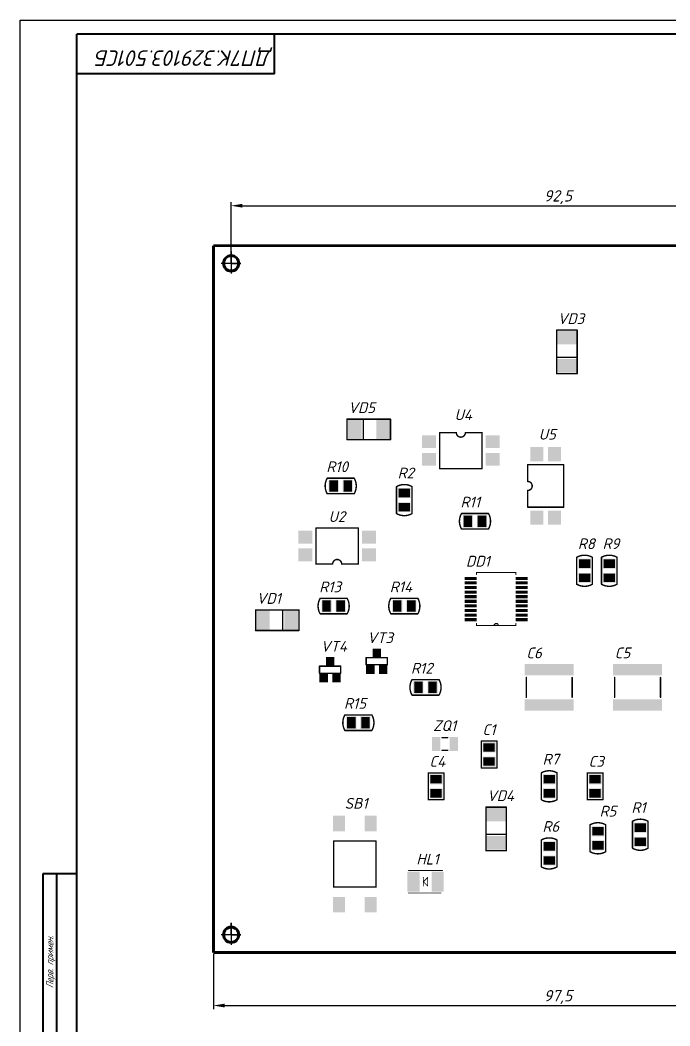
# Model space of a CAD drawing. Header units: millimetres. Extents: x 19 to 3628, y -3840 to 6.
# Drawn here: x 2787.2 to 3017.1, y -3601.6 to -3245.8 of the extents above; entities that cross this region are included whole.
import ezdxf

# ---------------------------------------------------------------- set-up
doc = ezdxf.new("R2010")
doc.units = ezdxf.units.MM
doc.header["$PDMODE"] = 2
doc.linetypes.add('Штрихпунктирная МГВРК', pattern=[30, 10, -2, 1, -2, 10, -2, 1, -2])
doc.layers.get('0').update_dxf_attribs({"lineweight": 80})
for name, color, linetype, lineweight in [('1-оси', 1, 'Штрихпунктирная МГВРК', 30), ('3-размеры', 220, 'Continuous', 30), ('Основная', 7, 'Continuous', 40), ('текст', 7, 'Continuous', 30)]:
    doc.layers.add(name, color=color, linetype=linetype, lineweight=lineweight)
for name, color, linetype in [('KONTUR', 7, 'Continuous'), ('TopOverlay', 2, 'Continuous'), ('TopPaste', 8, 'Continuous'), ('TopSolder', 216, 'Continuous')]:
    doc.layers.add(name, color=color, linetype=linetype)
doc.styles.get("Standard").update_dxf_attribs({"font": 'isocpeui.ttf'})
doc.styles.add('Мой', font='isocpeui.ttf')
doc.styles.add('стиль1', font='isocpeui.ttf')
doc.dimstyles.new('Мой', dxfattribs={"dimtxt": 4, "dimasz": 4, "dimexe": 1.25, "dimexo": 0.625, "dimtad": 1, "dimdec": 0, "dimtxsty": 'Мой', "dimcen": 2.5, "dimadec": 0, "dimazin": 0, "dimtfac": 1, "dimtdec": 0, "dimtmove": 0, "dimatfit": 3, "dimfxl": 1, "dimarcsym": 0})

# ---------------------------------------------------------------- blocks, each defined once
blk = doc.blocks.new('*D38')
at = {"layer": '3-размеры', "color": 0, "lineweight": -2, "transparency": 16777216}
for p, q in [((2861.82, -3331.18), (2861.82, -3310.18)), ((2865.82, -3311.43), (3089.12, -3311.43)), ((3093.12, -3331.17), (3093.12, -3310.18))]:
    blk.add_line(p, q, dxfattribs=at)
at = {"layer": '3-размеры', "color": 0, "transparency": 16777216}
for points in [[(2865.82, -3310.76), (2865.82, -3312.09), (2861.82, -3311.43)], [(3089.12, -3310.76), (3089.12, -3312.09), (3093.12, -3311.43)]]:
    blk.add_solid(points, dxfattribs=at)
at = {"layer": 'Defpoints', "color": 0, "transparency": 16777216}
for p in [(3093.12, -3311.43), (2861.82, -3331.81), (3093.12, -3331.8)]:
    blk.add_point(p, dxfattribs=at)
at = {"layer": '3-размеры', "color": 0, "transparency": 16777216, "insert": (2977.47, -3308.4), "char_height": 4, "attachment_point": 5, "style": 'Мой'}
blk.add_mtext('92,5', dxfattribs=at)
blk = doc.blocks.new('*D39')
at = {"layer": '3-размеры', "color": 0, "lineweight": -2, "transparency": 16777216}
for p, q in [((2855.61, -3576.18), (2855.61, -3595.62)), ((3099.36, -3576.17), (3099.36, -3595.62)), ((2859.61, -3594.37), (3095.36, -3594.37))]:
    blk.add_line(p, q, dxfattribs=at)
at = {"layer": '3-размеры', "color": 0, "transparency": 16777216}
for points in [[(2859.61, -3593.7), (2859.61, -3595.04), (2855.61, -3594.37)], [(3095.36, -3593.7), (3095.36, -3595.04), (3099.36, -3594.37)]]:
    blk.add_solid(points, dxfattribs=at)
at = {"layer": 'Defpoints', "color": 0, "transparency": 16777216}
for p in [(2855.61, -3575.56), (3099.36, -3575.55), (3099.36, -3594.37)]:
    blk.add_point(p, dxfattribs=at)
at = {"layer": '3-размеры', "color": 0, "transparency": 16777216, "insert": (2977.49, -3591.35), "char_height": 4, "attachment_point": 5, "style": 'Мой'}
blk.add_mtext('97,5', dxfattribs=at)

msp = doc.modelspace()

# ---------------------------------------------------------------- linework, layer by layer
for p, q in [((2855.61, -3325.56), (3099.35, -3325.55)), ((2855.61, -3575.56), (2855.61, -3325.56)), ((3099.36, -3575.55), (2855.61, -3575.56))]:
    msp.add_line(p, q)
at = {"color": 0}
for centre in [(2861.87, -3331.81), (2861.88, -3569.31)]:
    msp.add_circle(centre, 2.7, dxfattribs=at)
at = {"layer": '1-оси', "color": 0}
for p, q in [((2861.87, -3331.81), (2861.87, -3327.63)), ((2861.87, -3327.63), (2861.87, -3335.42)), ((2865.28, -3331.81), (2858.35, -3331.81)), ((2862.25, -3331.81), (2865.28, -3331.81)), ((2861.88, -3569.31), (2861.88, -3565.13)), ((2861.88, -3565.13), (2861.88, -3572.92)), ((2865.29, -3569.31), (2858.37, -3569.31)), ((2862.27, -3569.31), (2865.29, -3569.31))]:
    msp.add_line(p, q, dxfattribs=at)
at = {"layer": 'KONTUR', "color": 0}
for p, q in [((2787.23, -3839.77), (2787.23, -3245.77)), ((2787.23, -3245.77), (3628.23, -3245.77))]:
    msp.add_line(p, q, dxfattribs=at)
at = {"layer": 'TopOverlay'}
for points, const_width in [([(2977, -3370.81), (2977, -3355.43)], 0.5), ([(2977, -3355.43), (2984.25, -3355.43)], 0.5), ([(2984.25, -3370.81), (2984.25, -3355.43)], 0.5), ([(2977, -3365.06), (2984.25, -3365.06)], 0.5), ([(2977, -3370.81), (2984.25, -3370.81)], 0.5), ([(2902.87, -3386.93), (2918.25, -3386.93)], 0.5), ([(2902.87, -3394.18), (2902.87, -3386.93)], 0.5), ([(2908.62, -3394.18), (2908.62, -3386.93)], 0.5), ([(2918.25, -3394.18), (2918.25, -3386.93)], 0.5), ([(2902.87, -3394.18), (2918.25, -3394.18)], 0.5), ([(2935.62, -3391.71), (2941.53, -3391.71)], 0.5), ([(2935.62, -3404.41), (2935.62, -3391.71)], 0.5), ([(2944.71, -3391.71), (2950.62, -3391.71)], 0.5), ([(2950.62, -3404.41), (2950.62, -3391.71)], 0.5), ([(2935.62, -3404.41), (2950.62, -3404.41)], 0.5), ([(2966.77, -3408.97), (2966.77, -3403.06)], 0.5), ([(2966.77, -3403.06), (2979.47, -3403.06)], 0.5), ([(2979.47, -3418.06), (2979.47, -3403.06)], 0.5), ([(2895.87, -3407.81), (2905.37, -3407.81)], 0.5), ([(2920.37, -3420.31), (2920.37, -3410.81)], 0.5), ([(2925.87, -3420.31), (2925.87, -3410.81)], 0.5), ([(2966.77, -3418.06), (2966.77, -3412.15)], 0.5), ([(2895.87, -3413.31), (2905.37, -3413.31)], 0.5), ([(2966.77, -3418.06), (2979.47, -3418.06)], 0.5), ([(2943.37, -3420.31), (2952.87, -3420.31)], 0.5), ([(2891.87, -3438.16), (2891.87, -3425.46)], 0.5), ([(2891.87, -3425.46), (2906.87, -3425.46)], 0.5), ([(2906.87, -3438.16), (2906.87, -3425.46)], 0.5), ([(2943.37, -3425.81), (2952.87, -3425.81)], 0.5), ([(2984.12, -3445.31), (2984.12, -3435.81)], 0.5), ([(2989.62, -3445.31), (2989.62, -3435.81)], 0.5), ([(2992.87, -3445.31), (2992.87, -3435.81)], 0.5), ([(2998.37, -3445.31), (2998.37, -3435.81)], 0.5), ([(2891.87, -3438.16), (2897.78, -3438.16)], 0.5), ([(2900.96, -3438.16), (2906.87, -3438.16)], 0.5), ([(2948.64, -3441.86), (2948.64, -3441.16)], 0.381), ([(2948.64, -3441.16), (2962.61, -3441.16)], 0.381), ([(2962.61, -3441.86), (2962.61, -3441.16)], 0.381), ([(2893.37, -3450.31), (2902.87, -3450.31)], 0.5), ([(2918.37, -3450.31), (2927.87, -3450.31)], 0.5), ([(2870.5, -3454.43), (2885.87, -3454.43)], 0.5), ([(2870.5, -3461.68), (2870.5, -3454.43)], 0.5), ([(2880.12, -3461.68), (2880.12, -3454.43)], 0.5), ([(2885.87, -3461.68), (2885.87, -3454.43)], 0.5), ([(2893.37, -3455.81), (2902.87, -3455.81)], 0.5), ([(2918.37, -3455.81), (2927.87, -3455.81)], 0.5), ([(2870.5, -3461.68), (2885.87, -3461.68)], 0.5), ([(2948.64, -3459.96), (2948.64, -3459.26)], 0.381), ([(2948.64, -3459.96), (2954.86, -3459.96)], 0.381), ([(2954.86, -3459.96), (2956.38, -3459.96)], 0.381), ([(2956.38, -3459.96), (2962.61, -3459.96)], 0.381), ([(2962.61, -3459.96), (2962.61, -3459.26)], 0.381), ([(2909.62, -3471.31), (2917.12, -3471.31)], 0.5), ([(2909.62, -3473.81), (2909.62, -3471.31)], 0.5), ([(2909.62, -3471.31), (2917.12, -3471.31)], 0.5), ([(2917.12, -3473.81), (2917.12, -3471.31)], 0.5), ([(2893.12, -3474.31), (2900.62, -3474.31)], 0.5), ([(2893.12, -3476.81), (2893.12, -3474.31)], 0.5), ([(2893.12, -3474.31), (2900.62, -3474.31)], 0.5), ([(2900.62, -3476.81), (2900.62, -3474.31)], 0.5), ([(2909.62, -3473.81), (2917.12, -3473.81)], 0.5), ([(2893.12, -3476.81), (2900.62, -3476.81)], 0.5), ([(2925.87, -3479.06), (2935.37, -3479.06)], 0.5), ([(2966.25, -3485.31), (2966.25, -3478.31)], 0.5), ([(2982.5, -3485.31), (2982.5, -3478.31)], 0.5), ([(2997.5, -3485.31), (2997.5, -3478.31)], 0.5), ([(3013.75, -3485.31), (3013.75, -3478.31)], 0.5), ([(2925.87, -3484.56), (2935.37, -3484.56)], 0.5), ([(2902.12, -3491.56), (2911.62, -3491.56)], 0.5), ([(2902.12, -3497.06), (2911.62, -3497.06)], 0.5), ([(2936.5, -3499.56), (2938.5, -3499.56)], 0.5), ([(2950.37, -3500.81), (2955.87, -3500.81)], 0.5), ([(2950.37, -3510.31), (2950.37, -3500.81)], 0.5), ([(2955.87, -3510.31), (2955.87, -3500.81)], 0.5), ([(2936.5, -3504.06), (2938.5, -3504.06)], 0.5), ([(2950.37, -3510.31), (2955.87, -3510.31)], 0.5), ([(2931.62, -3512.06), (2937.12, -3512.06)], 0.5), ([(2931.62, -3521.56), (2931.62, -3512.06)], 0.5), ([(2937.12, -3521.56), (2937.12, -3512.06)], 0.5), ([(2971.62, -3521.56), (2971.62, -3512.06)], 0.5), ([(2977.12, -3521.56), (2977.12, -3512.06)], 0.5), ([(2987.87, -3512.06), (2993.37, -3512.06)], 0.5), ([(2987.87, -3521.56), (2987.87, -3512.06)], 0.5), ([(2993.37, -3521.56), (2993.37, -3512.06)], 0.5), ([(2931.62, -3521.56), (2937.12, -3521.56)], 0.5), ([(2987.87, -3521.56), (2993.37, -3521.56)], 0.5), ([(2952, -3539.56), (2952, -3524.18)], 0.5), ([(2952, -3524.18), (2959.25, -3524.18)], 0.5), ([(2959.25, -3539.56), (2959.25, -3524.18)], 0.5), ([(3003.84, -3538.69), (3003.84, -3529.19)], 0.5), ([(3009.34, -3538.69), (3009.34, -3529.19)], 0.5), ([(2988.84, -3539.94), (2988.84, -3530.44)], 0.5), ([(2994.34, -3539.94), (2994.34, -3530.44)], 0.5), ([(2898.12, -3536.18), (2913.12, -3536.18)], 0.5), ([(2898.12, -3552.43), (2898.12, -3536.18)], 0.5), ([(2913.12, -3552.43), (2913.12, -3536.18)], 0.5), ([(2952, -3533.81), (2959.25, -3533.81)], 0.5), ([(2971.62, -3545.31), (2971.62, -3535.81)], 0.5), ([(2977.12, -3545.31), (2977.12, -3535.81)], 0.5), ([(2952, -3539.56), (2959.25, -3539.56)], 0.5), ([(2924.62, -3546.56), (2936.62, -3546.56)], 0.313), ([(2929.87, -3550.56), (2931.37, -3549.06)], 0.313), ([(2929.87, -3552.06), (2929.87, -3549.06)], 0.313), ([(2929.87, -3550.56), (2931.37, -3552.06)], 0.313), ([(2931.37, -3552.06), (2931.37, -3549.06)], 0.313), ([(2898.12, -3552.43), (2913.12, -3552.43)], 0.5), ([(2924.62, -3554.56), (2936.12, -3554.56)], 0.313)]:
    msp.add_lwpolyline(points, dxfattribs=dict(at, const_width=const_width))
for points, const_width in [([(2976.87, -3355.43, 1), (2977.12, -3355.43, 1)], 0.25), ([(2976.87, -3355.43, 1), (2977.12, -3355.43, 1)], 0.25), ([(2984.12, -3355.43, 1), (2984.37, -3355.43, 1)], 0.25), ([(2984.12, -3355.43, 1), (2984.37, -3355.43, 1)], 0.25), ([(2976.87, -3365.06, 1), (2977.12, -3365.06, 1)], 0.25), ([(2984.12, -3365.06, 1), (2984.37, -3365.06, 1)], 0.25), ([(2976.87, -3370.81, 1), (2977.12, -3370.81, 1)], 0.25), ([(2976.87, -3370.81, 1), (2977.12, -3370.81, 1)], 0.25), ([(2984.12, -3370.81, 1), (2984.37, -3370.81, 1)], 0.25), ([(2984.12, -3370.81, 1), (2984.37, -3370.81, 1)], 0.25), ([(2902.75, -3386.93, 1), (2903, -3386.93, 1)], 0.25), ([(2902.75, -3386.93, 1), (2903, -3386.93, 1)], 0.25), ([(2908.5, -3386.93, 1), (2908.75, -3386.93, 1)], 0.25), ([(2918.12, -3386.93, 1), (2918.37, -3386.93, 1)], 0.25), ([(2918.12, -3386.93, 1), (2918.37, -3386.93, 1)], 0.25), ([(2902.75, -3394.18, 1), (2903, -3394.18, 1)], 0.25), ([(2902.75, -3394.18, 1), (2903, -3394.18, 1)], 0.25), ([(2908.5, -3394.18, 1), (2908.75, -3394.18, 1)], 0.25), ([(2918.12, -3394.18, 1), (2918.37, -3394.18, 1)], 0.25), ([(2918.12, -3394.18, 1), (2918.37, -3394.18, 1)], 0.25), ([(2935.5, -3391.71, 1), (2935.75, -3391.71, 1)], 0.25), ([(2935.5, -3391.71, 1), (2935.75, -3391.71, 1)], 0.25), ([(2941.41, -3391.71, 1), (2941.66, -3391.71, 1)], 0.25), ([(2941.41, -3391.71, 1), (2941.66, -3391.71, 1)], 0.25), ([(2944.58, -3391.71, 1), (2944.83, -3391.71, 1)], 0.25), ([(2944.58, -3391.71, 1), (2944.83, -3391.71, 1)], 0.25), ([(2950.5, -3391.71, 1), (2950.75, -3391.71, 1)], 0.25), ([(2950.5, -3391.71, 1), (2950.75, -3391.71, 1)], 0.25), ([(2935.5, -3404.41, 1), (2935.75, -3404.41, 1)], 0.25), ([(2935.5, -3404.41, 1), (2935.75, -3404.41, 1)], 0.25), ([(2950.5, -3404.41, 1), (2950.75, -3404.41, 1)], 0.25), ([(2950.5, -3404.41, 1), (2950.75, -3404.41, 1)], 0.25), ([(2966.65, -3403.06, 1), (2966.9, -3403.06, 1)], 0.25), ([(2966.65, -3403.06, 1), (2966.9, -3403.06, 1)], 0.25), ([(2979.35, -3403.06, 1), (2979.6, -3403.06, 1)], 0.25), ([(2979.35, -3403.06, 1), (2979.6, -3403.06, 1)], 0.25), ([(2895.71, -3407.85, 1), (2895.96, -3407.85, 1)], 0.25), ([(2895.75, -3407.81, 1), (2896, -3407.81, 1)], 0.25), ([(2905.25, -3407.81, 1), (2905.5, -3407.81, 1)], 0.25), ([(2905.27, -3407.83, 1), (2905.52, -3407.83, 1)], 0.25), ([(2920.25, -3410.81, 1), (2920.5, -3410.81, 1)], 0.25), ([(2920.27, -3410.78, 1), (2920.52, -3410.78, 1)], 0.25), ([(2925.7, -3410.77, 1), (2925.95, -3410.77, 1)], 0.25), ([(2925.75, -3410.81, 1), (2926, -3410.81, 1)], 0.25), ([(2966.65, -3408.97, 1), (2966.9, -3408.97, 1)], 0.25), ([(2966.65, -3408.97, 1), (2966.9, -3408.97, 1)], 0.25), ([(2966.65, -3412.15, 1), (2966.9, -3412.15, 1)], 0.25), ([(2966.65, -3412.15, 1), (2966.9, -3412.15, 1)], 0.25), ([(2895.72, -3413.29, 1), (2895.97, -3413.29, 1)], 0.25), ([(2895.75, -3413.31, 1), (2896, -3413.31, 1)], 0.25), ([(2905.25, -3413.31, 1), (2905.5, -3413.31, 1)], 0.25), ([(2905.28, -3413.27, 1), (2905.53, -3413.27, 1)], 0.25), ([(2966.65, -3418.06, 1), (2966.9, -3418.06, 1)], 0.25), ([(2966.65, -3418.06, 1), (2966.9, -3418.06, 1)], 0.25), ([(2979.35, -3418.06, 1), (2979.6, -3418.06, 1)], 0.25), ([(2979.35, -3418.06, 1), (2979.6, -3418.06, 1)], 0.25), ([(2920.25, -3420.31, 1), (2920.5, -3420.31, 1)], 0.25), ([(2920.29, -3420.35, 1), (2920.54, -3420.35, 1)], 0.25), ([(2925.72, -3420.33, 1), (2925.97, -3420.33, 1)], 0.25), ([(2925.75, -3420.31, 1), (2926, -3420.31, 1)], 0.25), ([(2943.21, -3420.35, 1), (2943.46, -3420.35, 1)], 0.25), ([(2943.25, -3420.31, 1), (2943.5, -3420.31, 1)], 0.25), ([(2952.75, -3420.31, 1), (2953, -3420.31, 1)], 0.25), ([(2952.77, -3420.33, 1), (2953.02, -3420.33, 1)], 0.25), ([(2891.75, -3425.46, 1), (2892, -3425.46, 1)], 0.25), ([(2891.75, -3425.46, 1), (2892, -3425.46, 1)], 0.25), ([(2906.75, -3425.46, 1), (2907, -3425.46, 1)], 0.25), ([(2906.75, -3425.46, 1), (2907, -3425.46, 1)], 0.25), ([(2943.22, -3425.79, 1), (2943.47, -3425.79, 1)], 0.25), ([(2943.25, -3425.81, 1), (2943.5, -3425.81, 1)], 0.25), ([(2952.75, -3425.81, 1), (2953, -3425.81, 1)], 0.25), ([(2952.78, -3425.77, 1), (2953.03, -3425.77, 1)], 0.25), ([(2984, -3435.81, 1), (2984.25, -3435.81, 1)], 0.25), ([(2984.02, -3435.78, 1), (2984.27, -3435.78, 1)], 0.25), ([(2989.45, -3435.77, 1), (2989.7, -3435.77, 1)], 0.25), ([(2989.5, -3435.81, 1), (2989.75, -3435.81, 1)], 0.25), ([(2992.75, -3435.81, 1), (2993, -3435.81, 1)], 0.25), ([(2992.77, -3435.78, 1), (2993.02, -3435.78, 1)], 0.25), ([(2998.2, -3435.77, 1), (2998.45, -3435.77, 1)], 0.25), ([(2998.25, -3435.81, 1), (2998.5, -3435.81, 1)], 0.25), ([(2891.75, -3438.16, 1), (2892, -3438.16, 1)], 0.25), ([(2891.75, -3438.16, 1), (2892, -3438.16, 1)], 0.25), ([(2897.66, -3438.16, 1), (2897.91, -3438.16, 1)], 0.25), ([(2897.66, -3438.16, 1), (2897.91, -3438.16, 1)], 0.25), ([(2900.83, -3438.16, 1), (2901.08, -3438.16, 1)], 0.25), ([(2900.83, -3438.16, 1), (2901.08, -3438.16, 1)], 0.25), ([(2906.75, -3438.16, 1), (2907, -3438.16, 1)], 0.25), ([(2906.75, -3438.16, 1), (2907, -3438.16, 1)], 0.25), ([(2948.54, -3441.16, 1), (2948.73, -3441.16, 1)], 0.191), ([(2948.54, -3441.16, 1), (2948.73, -3441.16, 1)], 0.191), ([(2948.54, -3441.86, 1), (2948.73, -3441.86, 1)], 0.191), ([(2962.51, -3441.16, 1), (2962.7, -3441.16, 1)], 0.191), ([(2962.51, -3441.16, 1), (2962.7, -3441.16, 1)], 0.191), ([(2962.51, -3441.86, 1), (2962.7, -3441.86, 1)], 0.191), ([(2984, -3445.31, 1), (2984.25, -3445.31, 1)], 0.25), ([(2984.04, -3445.35, 1), (2984.29, -3445.35, 1)], 0.25), ([(2989.47, -3445.33, 1), (2989.72, -3445.33, 1)], 0.25), ([(2989.5, -3445.31, 1), (2989.75, -3445.31, 1)], 0.25), ([(2992.75, -3445.31, 1), (2993, -3445.31, 1)], 0.25), ([(2992.79, -3445.35, 1), (2993.04, -3445.35, 1)], 0.25), ([(2998.22, -3445.33, 1), (2998.47, -3445.33, 1)], 0.25), ([(2998.25, -3445.31, 1), (2998.5, -3445.31, 1)], 0.25), ([(2893.21, -3450.35, 1), (2893.46, -3450.35, 1)], 0.25), ([(2893.25, -3450.31, 1), (2893.5, -3450.31, 1)], 0.25), ([(2902.75, -3450.31, 1), (2903, -3450.31, 1)], 0.25), ([(2902.77, -3450.33, 1), (2903.02, -3450.33, 1)], 0.25), ([(2918.21, -3450.35, 1), (2918.46, -3450.35, 1)], 0.25), ([(2918.25, -3450.31, 1), (2918.5, -3450.31, 1)], 0.25), ([(2927.75, -3450.31, 1), (2928, -3450.31, 1)], 0.25), ([(2927.77, -3450.33, 1), (2928.02, -3450.33, 1)], 0.25), ([(2870.37, -3454.43, 1), (2870.62, -3454.43, 1)], 0.25), ([(2870.37, -3454.43, 1), (2870.62, -3454.43, 1)], 0.25), ([(2880, -3454.43, 1), (2880.25, -3454.43, 1)], 0.25), ([(2885.75, -3454.43, 1), (2886, -3454.43, 1)], 0.25), ([(2885.75, -3454.43, 1), (2886, -3454.43, 1)], 0.25), ([(2893.22, -3455.79, 1), (2893.47, -3455.79, 1)], 0.25), ([(2893.25, -3455.81, 1), (2893.5, -3455.81, 1)], 0.25), ([(2902.75, -3455.81, 1), (2903, -3455.81, 1)], 0.25), ([(2902.78, -3455.77, 1), (2903.03, -3455.77, 1)], 0.25), ([(2918.22, -3455.79, 1), (2918.47, -3455.79, 1)], 0.25), ([(2918.25, -3455.81, 1), (2918.5, -3455.81, 1)], 0.25), ([(2927.75, -3455.81, 1), (2928, -3455.81, 1)], 0.25), ([(2927.78, -3455.77, 1), (2928.03, -3455.77, 1)], 0.25), ([(2870.37, -3461.68, 1), (2870.62, -3461.68, 1)], 0.25), ([(2870.37, -3461.68, 1), (2870.62, -3461.68, 1)], 0.25), ([(2880, -3461.68, 1), (2880.25, -3461.68, 1)], 0.25), ([(2885.75, -3461.68, 1), (2886, -3461.68, 1)], 0.25), ([(2885.75, -3461.68, 1), (2886, -3461.68, 1)], 0.25), ([(2948.54, -3459.26, 1), (2948.73, -3459.26, 1)], 0.191), ([(2948.54, -3459.96, 1), (2948.73, -3459.96, 1)], 0.191), ([(2948.54, -3459.96, 1), (2948.73, -3459.96, 1)], 0.191), ([(2954.76, -3459.96, 1), (2954.95, -3459.96, 1)], 0.191), ([(2954.76, -3459.96, 1), (2954.95, -3459.96, 1)], 0.191), ([(2956.29, -3459.96, 1), (2956.48, -3459.96, 1)], 0.191), ([(2956.29, -3459.96, 1), (2956.48, -3459.96, 1)], 0.191), ([(2962.51, -3459.26, 1), (2962.7, -3459.26, 1)], 0.191), ([(2962.51, -3459.96, 1), (2962.7, -3459.96, 1)], 0.191), ([(2962.51, -3459.96, 1), (2962.7, -3459.96, 1)], 0.191), ([(2909.5, -3471.31, 1), (2909.75, -3471.31, 1)], 0.25), ([(2909.5, -3471.31, 1), (2909.75, -3471.31, 1)], 0.25), ([(2909.5, -3471.31, 1), (2909.75, -3471.31, 1)], 0.25), ([(2917, -3471.31, 1), (2917.25, -3471.31, 1)], 0.25), ([(2917, -3471.31, 1), (2917.25, -3471.31, 1)], 0.25), ([(2917, -3471.31, 1), (2917.25, -3471.31, 1)], 0.25), ([(2893, -3474.31, 1), (2893.25, -3474.31, 1)], 0.25), ([(2893, -3474.31, 1), (2893.25, -3474.31, 1)], 0.25), ([(2893, -3474.31, 1), (2893.25, -3474.31, 1)], 0.25), ([(2900.5, -3474.31, 1), (2900.75, -3474.31, 1)], 0.25), ([(2900.5, -3474.31, 1), (2900.75, -3474.31, 1)], 0.25), ([(2900.5, -3474.31, 1), (2900.75, -3474.31, 1)], 0.25), ([(2909.5, -3473.81, 1), (2909.75, -3473.81, 1)], 0.25), ([(2909.5, -3473.81, 1), (2909.75, -3473.81, 1)], 0.25), ([(2917, -3473.81, 1), (2917.25, -3473.81, 1)], 0.25), ([(2917, -3473.81, 1), (2917.25, -3473.81, 1)], 0.25), ([(2893, -3476.81, 1), (2893.25, -3476.81, 1)], 0.25), ([(2893, -3476.81, 1), (2893.25, -3476.81, 1)], 0.25), ([(2900.5, -3476.81, 1), (2900.75, -3476.81, 1)], 0.25), ([(2900.5, -3476.81, 1), (2900.75, -3476.81, 1)], 0.25), ([(2925.71, -3479.1, 1), (2925.96, -3479.1, 1)], 0.25), ([(2925.75, -3479.06, 1), (2926, -3479.06, 1)], 0.25), ([(2935.25, -3479.06, 1), (2935.5, -3479.06, 1)], 0.25), ([(2935.27, -3479.08, 1), (2935.52, -3479.08, 1)], 0.25), ([(2966.12, -3478.31, 1), (2966.37, -3478.31, 1)], 0.25), ([(2982.37, -3478.31, 1), (2982.62, -3478.31, 1)], 0.25), ([(2997.37, -3478.31, 1), (2997.62, -3478.31, 1)], 0.25), ([(3013.62, -3478.31, 1), (3013.87, -3478.31, 1)], 0.25), ([(2925.72, -3484.54, 1), (2925.97, -3484.54, 1)], 0.25), ([(2925.75, -3484.56, 1), (2926, -3484.56, 1)], 0.25), ([(2935.25, -3484.56, 1), (2935.5, -3484.56, 1)], 0.25), ([(2935.28, -3484.52, 1), (2935.53, -3484.52, 1)], 0.25), ([(2966.12, -3485.31, 1), (2966.37, -3485.31, 1)], 0.25), ([(2982.37, -3485.31, 1), (2982.62, -3485.31, 1)], 0.25), ([(2997.37, -3485.31, 1), (2997.62, -3485.31, 1)], 0.25), ([(3013.62, -3485.31, 1), (3013.87, -3485.31, 1)], 0.25), ([(2901.96, -3491.6, 1), (2902.21, -3491.6, 1)], 0.25), ([(2902, -3491.56, 1), (2902.25, -3491.56, 1)], 0.25), ([(2911.5, -3491.56, 1), (2911.75, -3491.56, 1)], 0.25), ([(2911.52, -3491.58, 1), (2911.77, -3491.58, 1)], 0.25), ([(2901.97, -3497.04, 1), (2902.22, -3497.04, 1)], 0.25), ([(2902, -3497.06, 1), (2902.25, -3497.06, 1)], 0.25), ([(2911.5, -3497.06, 1), (2911.75, -3497.06, 1)], 0.25), ([(2911.53, -3497.02, 1), (2911.78, -3497.02, 1)], 0.25), ([(2936.37, -3499.56, 1), (2936.62, -3499.56, 1)], 0.25), ([(2938.37, -3499.56, 1), (2938.62, -3499.56, 1)], 0.25), ([(2950.25, -3500.81, 1), (2950.5, -3500.81, 1)], 0.25), ([(2950.25, -3500.81, 1), (2950.5, -3500.81, 1)], 0.25), ([(2955.75, -3500.81, 1), (2956, -3500.81, 1)], 0.25), ([(2955.75, -3500.81, 1), (2956, -3500.81, 1)], 0.25), ([(2936.37, -3504.06, 1), (2936.62, -3504.06, 1)], 0.25), ([(2938.37, -3504.06, 1), (2938.62, -3504.06, 1)], 0.25), ([(2950.25, -3510.31, 1), (2950.5, -3510.31, 1)], 0.25), ([(2950.25, -3510.31, 1), (2950.5, -3510.31, 1)], 0.25), ([(2955.75, -3510.31, 1), (2956, -3510.31, 1)], 0.25), ([(2955.75, -3510.31, 1), (2956, -3510.31, 1)], 0.25), ([(2931.5, -3512.06, 1), (2931.75, -3512.06, 1)], 0.25), ([(2931.5, -3512.06, 1), (2931.75, -3512.06, 1)], 0.25), ([(2937, -3512.06, 1), (2937.25, -3512.06, 1)], 0.25), ([(2937, -3512.06, 1), (2937.25, -3512.06, 1)], 0.25), ([(2971.5, -3512.06, 1), (2971.75, -3512.06, 1)], 0.25), ([(2971.52, -3512.03, 1), (2971.77, -3512.03, 1)], 0.25), ([(2976.95, -3512.02, 1), (2977.2, -3512.02, 1)], 0.25), ([(2977, -3512.06, 1), (2977.25, -3512.06, 1)], 0.25), ([(2987.75, -3512.06, 1), (2988, -3512.06, 1)], 0.25), ([(2987.75, -3512.06, 1), (2988, -3512.06, 1)], 0.25), ([(2993.25, -3512.06, 1), (2993.5, -3512.06, 1)], 0.25), ([(2993.25, -3512.06, 1), (2993.5, -3512.06, 1)], 0.25), ([(2931.5, -3521.56, 1), (2931.75, -3521.56, 1)], 0.25), ([(2931.5, -3521.56, 1), (2931.75, -3521.56, 1)], 0.25), ([(2937, -3521.56, 1), (2937.25, -3521.56, 1)], 0.25), ([(2937, -3521.56, 1), (2937.25, -3521.56, 1)], 0.25), ([(2971.5, -3521.56, 1), (2971.75, -3521.56, 1)], 0.25), ([(2971.54, -3521.6, 1), (2971.79, -3521.6, 1)], 0.25), ([(2976.97, -3521.58, 1), (2977.22, -3521.58, 1)], 0.25), ([(2977, -3521.56, 1), (2977.25, -3521.56, 1)], 0.25), ([(2987.75, -3521.56, 1), (2988, -3521.56, 1)], 0.25), ([(2987.75, -3521.56, 1), (2988, -3521.56, 1)], 0.25), ([(2993.25, -3521.56, 1), (2993.5, -3521.56, 1)], 0.25), ([(2993.25, -3521.56, 1), (2993.5, -3521.56, 1)], 0.25), ([(2951.87, -3524.18, 1), (2952.12, -3524.18, 1)], 0.25), ([(2951.87, -3524.18, 1), (2952.12, -3524.18, 1)], 0.25), ([(2959.12, -3524.18, 1), (2959.37, -3524.18, 1)], 0.25), ([(2959.12, -3524.18, 1), (2959.37, -3524.18, 1)], 0.25), ([(3003.72, -3529.19, 1), (3003.97, -3529.19, 1)], 0.25), ([(3003.74, -3529.17, 1), (3003.99, -3529.17, 1)], 0.25), ([(3009.17, -3529.15, 1), (3009.42, -3529.15, 1)], 0.25), ([(3009.22, -3529.19, 1), (3009.47, -3529.19, 1)], 0.25), ([(2988.72, -3530.44, 1), (2988.97, -3530.44, 1)], 0.25), ([(2988.74, -3530.42, 1), (2988.99, -3530.42, 1)], 0.25), ([(2994.17, -3530.4, 1), (2994.42, -3530.4, 1)], 0.25), ([(2994.22, -3530.44, 1), (2994.47, -3530.44, 1)], 0.25), ([(2898, -3536.18, 1), (2898.25, -3536.18, 1)], 0.25), ([(2898, -3536.18, 1), (2898.25, -3536.18, 1)], 0.25), ([(2913, -3536.18, 1), (2913.25, -3536.18, 1)], 0.25), ([(2913, -3536.18, 1), (2913.25, -3536.18, 1)], 0.25), ([(2951.87, -3533.81, 1), (2952.12, -3533.81, 1)], 0.25), ([(2959.12, -3533.81, 1), (2959.37, -3533.81, 1)], 0.25), ([(2971.5, -3535.81, 1), (2971.75, -3535.81, 1)], 0.25), ([(2971.52, -3535.78, 1), (2971.77, -3535.78, 1)], 0.25), ([(2976.95, -3535.77, 1), (2977.2, -3535.77, 1)], 0.25), ([(2977, -3535.81, 1), (2977.25, -3535.81, 1)], 0.25), ([(2951.87, -3539.56, 1), (2952.12, -3539.56, 1)], 0.25), ([(2951.87, -3539.56, 1), (2952.12, -3539.56, 1)], 0.25), ([(2959.12, -3539.56, 1), (2959.37, -3539.56, 1)], 0.25), ([(2959.12, -3539.56, 1), (2959.37, -3539.56, 1)], 0.25), ([(2988.72, -3539.94, 1), (2988.97, -3539.94, 1)], 0.25), ([(2988.76, -3539.98, 1), (2989.01, -3539.98, 1)], 0.25), ([(2994.19, -3539.97, 1), (2994.44, -3539.97, 1)], 0.25), ([(2994.22, -3539.94, 1), (2994.47, -3539.94, 1)], 0.25), ([(3003.72, -3538.69, 1), (3003.97, -3538.69, 1)], 0.25), ([(3003.76, -3538.73, 1), (3004.01, -3538.73, 1)], 0.25), ([(3009.19, -3538.72, 1), (3009.44, -3538.72, 1)], 0.25), ([(3009.22, -3538.69, 1), (3009.47, -3538.69, 1)], 0.25), ([(2924.54, -3546.56, 1), (2924.7, -3546.56, 1)], 0.156), ([(2936.54, -3546.56, 1), (2936.7, -3546.56, 1)], 0.156), ([(2971.5, -3545.31, 1), (2971.75, -3545.31, 1)], 0.25), ([(2971.54, -3545.35, 1), (2971.79, -3545.35, 1)], 0.25), ([(2976.97, -3545.33, 1), (2977.22, -3545.33, 1)], 0.25), ([(2977, -3545.31, 1), (2977.25, -3545.31, 1)], 0.25), ([(2929.79, -3549.06, 1), (2929.95, -3549.06, 1)], 0.156), ([(2929.79, -3550.56, 1), (2929.95, -3550.56, 1)], 0.156), ([(2929.79, -3550.56, 1), (2929.95, -3550.56, 1)], 0.156), ([(2931.29, -3549.06, 1), (2931.45, -3549.06, 1)], 0.156), ([(2931.29, -3549.06, 1), (2931.45, -3549.06, 1)], 0.156), ([(2898, -3552.43, 1), (2898.25, -3552.43, 1)], 0.25), ([(2898, -3552.43, 1), (2898.25, -3552.43, 1)], 0.25), ([(2913, -3552.43, 1), (2913.25, -3552.43, 1)], 0.25), ([(2913, -3552.43, 1), (2913.25, -3552.43, 1)], 0.25), ([(2929.79, -3552.06, 1), (2929.95, -3552.06, 1)], 0.156), ([(2931.29, -3552.06, 1), (2931.45, -3552.06, 1)], 0.156), ([(2931.29, -3552.06, 1), (2931.45, -3552.06, 1)], 0.156), ([(2924.54, -3554.56, 1), (2924.7, -3554.56, 1)], 0.156), ([(2936.04, -3554.56, 1), (2936.2, -3554.56, 1)], 0.156)]:
    msp.add_lwpolyline(points, format="xyb", close=True, dxfattribs=dict(at, const_width=const_width))
at = {"layer": 'TopOverlay', "const_width": 0.5}
for points in [[(2944.71, -3391.71, -1), (2941.53, -3391.71)], [(2895.85, -3413.29, -0.264424), (2895.83, -3407.85)], [(2905.4, -3407.83, -0.264424), (2905.41, -3413.27)], [(2920.39, -3410.78, -0.264424), (2925.83, -3410.77)], [(2966.77, -3408.97, -1), (2966.77, -3412.15)], [(2925.85, -3420.33, -0.264424), (2920.41, -3420.35)], [(2943.35, -3425.79, -0.264424), (2943.33, -3420.35)], [(2952.9, -3420.33, -0.264424), (2952.91, -3425.77)], [(2897.78, -3438.16, -1), (2900.96, -3438.16)], [(2984.14, -3435.78, -0.264424), (2989.58, -3435.77)], [(2992.89, -3435.78, -0.264424), (2998.33, -3435.77)], [(2989.6, -3445.33, -0.264424), (2984.16, -3445.35)], [(2998.35, -3445.33, -0.264424), (2992.91, -3445.35)], [(2893.35, -3455.79, -0.264424), (2893.33, -3450.35)], [(2902.9, -3450.33, -0.264424), (2902.91, -3455.77)], [(2918.35, -3455.79, -0.264424), (2918.33, -3450.35)], [(2927.9, -3450.33, -0.264424), (2927.91, -3455.77)], [(2925.85, -3484.54, -0.264424), (2925.83, -3479.1)], [(2935.4, -3479.08, -0.264424), (2935.41, -3484.52)], [(2902.1, -3497.04, -0.264424), (2902.08, -3491.6)], [(2911.65, -3491.58, -0.264424), (2911.66, -3497.02)], [(2971.64, -3512.03, -0.264424), (2977.08, -3512.02)], [(2977.1, -3521.58, -0.264424), (2971.66, -3521.6)], [(2988.86, -3530.42, -0.264424), (2994.3, -3530.4)], [(3003.86, -3529.17, -0.264424), (3009.3, -3529.15)], [(2971.64, -3535.78, -0.264424), (2977.08, -3535.77)], [(2994.32, -3539.97, -0.264424), (2988.88, -3539.98)], [(3009.32, -3538.72, -0.264424), (3003.88, -3538.73)], [(2977.1, -3545.33, -0.264424), (2971.66, -3545.35)]]:
    msp.add_lwpolyline(points, format="xyb", dxfattribs=at)
at = {"layer": 'TopOverlay'}
msp.add_lwpolyline([(2954.86, -3459.96, -1), (2956.38, -3459.96)], format="xyb", dxfattribs=at)
for points in [[(2954.86, -3459.96, 1), (2954.86, -3459.96, 1)], [(2956.38, -3459.96, 1), (2956.38, -3459.96, 1)]]:
    msp.add_lwpolyline(points, format="xyb", close=True, dxfattribs=at)
at = {"layer": 'TopPaste'}
for points in [[(2977.5, -3360.18), (2983.75, -3360.18), (2977.5, -3355.93), (2983.75, -3355.93)], [(2977.5, -3370.18), (2983.75, -3370.18), (2977.5, -3365.93), (2983.75, -3365.93)], [(2903.5, -3387.43), (2903.5, -3393.68), (2907.75, -3387.43), (2907.75, -3393.68)], [(2913.5, -3387.43), (2913.5, -3393.68), (2917.75, -3387.43), (2917.75, -3393.68)], [(2929.62, -3396.93), (2934.12, -3396.93), (2929.62, -3392.93), (2934.12, -3392.93)], [(2952.12, -3396.93), (2956.62, -3396.93), (2952.12, -3392.93), (2956.62, -3392.93)], [(2972, -3401.56), (2972, -3397.06), (2968, -3401.56), (2968, -3397.06)], [(2978.25, -3401.56), (2978.25, -3397.06), (2974.25, -3401.56), (2974.25, -3397.06)], [(2929.62, -3403.18), (2934.12, -3403.18), (2929.62, -3399.18), (2934.12, -3399.18)], [(2952.12, -3403.18), (2956.62, -3403.18), (2952.12, -3399.18), (2956.62, -3399.18)], [(2896.62, -3408.56), (2896.62, -3412.56), (2899.62, -3408.56), (2899.62, -3412.56)], [(2901.62, -3408.56), (2901.62, -3412.56), (2904.62, -3408.56), (2904.62, -3412.56)], [(2921.12, -3414.56), (2925.12, -3414.56), (2921.12, -3411.56), (2925.12, -3411.56)], [(2921.12, -3419.56), (2925.12, -3419.56), (2921.12, -3416.56), (2925.12, -3416.56)], [(2947.12, -3425.06), (2947.12, -3421.06), (2944.12, -3425.06), (2944.12, -3421.06)], [(2952.12, -3425.06), (2952.12, -3421.06), (2949.12, -3425.06), (2949.12, -3421.06)], [(2972, -3424.06), (2972, -3419.56), (2968, -3424.06), (2968, -3419.56)], [(2978.25, -3424.06), (2978.25, -3419.56), (2974.25, -3424.06), (2974.25, -3419.56)], [(2890.37, -3426.68), (2885.87, -3426.68), (2890.37, -3430.68), (2885.87, -3430.68)], [(2912.87, -3426.68), (2908.37, -3426.68), (2912.87, -3430.68), (2908.37, -3430.68)], [(2890.37, -3432.93), (2885.87, -3432.93), (2890.37, -3436.93), (2885.87, -3436.93)], [(2912.87, -3432.93), (2908.37, -3432.93), (2912.87, -3436.93), (2908.37, -3436.93)], [(2984.87, -3439.56), (2988.87, -3439.56), (2984.87, -3436.56), (2988.87, -3436.56)], [(2997.62, -3436.56), (2993.62, -3436.56), (2997.62, -3439.56), (2993.62, -3439.56)], [(2948.7, -3442.72), (2944.51, -3442.72), (2948.7, -3443.8), (2944.51, -3443.8)], [(2966.73, -3442.72), (2962.54, -3442.72), (2966.73, -3443.8), (2962.54, -3443.8)], [(2984.87, -3444.56), (2988.87, -3444.56), (2984.87, -3441.56), (2988.87, -3441.56)], [(2997.62, -3441.56), (2993.62, -3441.56), (2997.62, -3444.56), (2993.62, -3444.56)], [(2948.7, -3444.3), (2944.51, -3444.3), (2948.7, -3445.38), (2944.51, -3445.38)], [(2948.7, -3445.96), (2944.51, -3445.96), (2948.7, -3447.03), (2944.51, -3447.03)], [(2948.7, -3447.61), (2944.51, -3447.61), (2948.7, -3448.69), (2944.51, -3448.69)], [(2966.73, -3444.3), (2962.54, -3444.3), (2966.73, -3445.38), (2962.54, -3445.38)], [(2966.73, -3445.96), (2962.54, -3445.96), (2966.73, -3447.03), (2962.54, -3447.03)], [(2966.73, -3447.61), (2962.54, -3447.61), (2966.73, -3448.69), (2962.54, -3448.69)], [(2894.12, -3451.06), (2894.12, -3455.06), (2897.12, -3451.06), (2897.12, -3455.06)], [(2899.12, -3451.06), (2899.12, -3455.06), (2902.12, -3451.06), (2902.12, -3455.06)], [(2919.12, -3451.06), (2919.12, -3455.06), (2922.12, -3451.06), (2922.12, -3455.06)], [(2924.12, -3451.06), (2924.12, -3455.06), (2927.12, -3451.06), (2927.12, -3455.06)], [(2948.7, -3449.19), (2944.51, -3449.19), (2948.7, -3450.27), (2944.51, -3450.27)], [(2948.7, -3450.84), (2944.51, -3450.84), (2948.7, -3451.92), (2944.51, -3451.92)], [(2966.73, -3449.19), (2962.54, -3449.19), (2966.73, -3450.27), (2962.54, -3450.27)], [(2966.73, -3450.84), (2962.54, -3450.84), (2966.73, -3451.92), (2962.54, -3451.92)], [(2948.7, -3452.43), (2944.51, -3452.43), (2948.7, -3453.51), (2944.51, -3453.51)], [(2948.7, -3454.08), (2944.51, -3454.08), (2948.7, -3455.16), (2944.51, -3455.16)], [(2966.73, -3452.43), (2962.54, -3452.43), (2966.73, -3453.51), (2962.54, -3453.51)], [(2966.73, -3454.08), (2962.54, -3454.08), (2966.73, -3455.16), (2962.54, -3455.16)], [(2875.25, -3461.18), (2875.25, -3454.93), (2871, -3461.18), (2871, -3454.93)], [(2885.25, -3461.18), (2885.25, -3454.93), (2881, -3461.18), (2881, -3454.93)], [(2948.7, -3455.73), (2944.51, -3455.73), (2948.7, -3456.81), (2944.51, -3456.81)], [(2948.7, -3457.32), (2944.51, -3457.32), (2948.7, -3458.4), (2944.51, -3458.4)], [(2966.73, -3455.73), (2962.54, -3455.73), (2966.73, -3456.81), (2962.54, -3456.81)], [(2966.73, -3457.32), (2962.54, -3457.32), (2966.73, -3458.4), (2962.54, -3458.4)], [(2912.12, -3470.81), (2914.62, -3470.81), (2912.12, -3468.31), (2914.62, -3468.31)], [(2895.62, -3473.81), (2898.12, -3473.81), (2895.62, -3471.31), (2898.12, -3471.31)], [(2909.87, -3476.81), (2912.37, -3476.81), (2909.87, -3474.31), (2912.37, -3474.31)], [(2914.37, -3476.81), (2916.87, -3476.81), (2914.37, -3474.31), (2916.87, -3474.31)], [(2982.75, -3473.81), (2966, -3473.81), (2982.75, -3477.31), (2966, -3477.31)], [(3014, -3473.81), (2997.25, -3473.81), (3014, -3477.31), (2997.25, -3477.31)], [(2893.37, -3479.81), (2895.87, -3479.81), (2893.37, -3477.31), (2895.87, -3477.31)], [(2897.87, -3479.81), (2900.37, -3479.81), (2897.87, -3477.31), (2900.37, -3477.31)], [(2926.62, -3479.81), (2926.62, -3483.81), (2929.62, -3479.81), (2929.62, -3483.81)], [(2931.62, -3479.81), (2931.62, -3483.81), (2934.62, -3479.81), (2934.62, -3483.81)], [(2982.75, -3486.31), (2966, -3486.31), (2982.75, -3489.81), (2966, -3489.81)], [(3014, -3486.31), (2997.25, -3486.31), (3014, -3489.81), (2997.25, -3489.81)], [(2902.87, -3492.31), (2902.87, -3496.31), (2905.87, -3492.31), (2905.87, -3496.31)], [(2907.87, -3492.31), (2907.87, -3496.31), (2910.87, -3492.31), (2910.87, -3496.31)], [(2935.62, -3499.56), (2933.12, -3499.56), (2935.62, -3504.06), (2933.12, -3504.06)], [(2941.87, -3499.56), (2939.37, -3499.56), (2941.87, -3504.06), (2939.37, -3504.06)], [(2955.12, -3501.56), (2951.12, -3501.56), (2955.12, -3504.56), (2951.12, -3504.56)], [(2955.12, -3506.56), (2951.12, -3506.56), (2955.12, -3509.56), (2951.12, -3509.56)], [(2936.37, -3512.81), (2932.37, -3512.81), (2936.37, -3515.81), (2932.37, -3515.81)], [(2972.37, -3515.81), (2976.37, -3515.81), (2972.37, -3512.81), (2976.37, -3512.81)], [(2992.62, -3512.81), (2988.62, -3512.81), (2992.62, -3515.81), (2988.62, -3515.81)], [(2936.37, -3517.81), (2932.37, -3517.81), (2936.37, -3520.81), (2932.37, -3520.81)], [(2972.37, -3520.81), (2976.37, -3520.81), (2972.37, -3517.81), (2976.37, -3517.81)], [(2992.62, -3517.81), (2988.62, -3517.81), (2992.62, -3520.81), (2988.62, -3520.81)], [(2952.5, -3528.93), (2958.75, -3528.93), (2952.5, -3524.68), (2958.75, -3524.68)], [(2898.12, -3527.43), (2898.12, -3532.43), (2901.87, -3527.43), (2901.87, -3532.43)], [(2909.37, -3527.43), (2909.37, -3532.43), (2913.12, -3527.43), (2913.12, -3532.43)], [(2989.59, -3534.19), (2993.59, -3534.19), (2989.59, -3531.19), (2993.59, -3531.19)], [(3004.59, -3532.94), (3008.59, -3532.94), (3004.59, -3529.94), (3008.59, -3529.94)], [(2952.5, -3538.93), (2958.75, -3538.93), (2952.5, -3534.68), (2958.75, -3534.68)], [(2972.37, -3539.56), (2976.37, -3539.56), (2972.37, -3536.56), (2976.37, -3536.56)], [(2989.59, -3539.19), (2993.59, -3539.19), (2989.59, -3536.19), (2993.59, -3536.19)], [(3004.59, -3537.94), (3008.59, -3537.94), (3004.59, -3534.94), (3008.59, -3534.94)], [(2972.37, -3544.56), (2976.37, -3544.56), (2972.37, -3541.56), (2976.37, -3541.56)], [(2924.5, -3547.31), (2924.5, -3553.81), (2928.25, -3547.31), (2928.25, -3553.81)], [(2933, -3547.31), (2933, -3553.81), (2936.75, -3547.31), (2936.75, -3553.81)], [(2898.12, -3556.18), (2898.12, -3561.18), (2901.87, -3556.18), (2901.87, -3561.18)], [(2909.37, -3556.18), (2909.37, -3561.18), (2913.12, -3556.18), (2913.12, -3561.18)]]:
    msp.add_solid(points, dxfattribs=at)
at = {"layer": 'TopSolder'}
for points in [[(2977.24, -3360.44), (2984, -3360.44), (2977.24, -3355.68), (2984, -3355.68)], [(2977.24, -3370.44), (2984, -3370.44), (2977.24, -3365.68), (2984, -3365.68)], [(2903.24, -3387.18), (2903.24, -3393.94), (2908, -3387.18), (2908, -3393.94)], [(2913.24, -3387.18), (2913.24, -3393.94), (2918, -3387.18), (2918, -3393.94)], [(2929.37, -3397.19), (2934.38, -3397.19), (2929.37, -3392.68), (2934.38, -3392.68)], [(2951.87, -3397.19), (2956.88, -3397.19), (2951.87, -3392.68), (2956.88, -3392.68)], [(2972.25, -3401.81), (2972.25, -3396.8), (2967.74, -3401.81), (2967.74, -3396.8)], [(2978.5, -3401.81), (2978.5, -3396.8), (2973.99, -3401.81), (2973.99, -3396.8)], [(2929.37, -3403.44), (2934.38, -3403.44), (2929.37, -3398.93), (2934.38, -3398.93)], [(2951.87, -3403.44), (2956.88, -3403.44), (2951.87, -3398.93), (2956.88, -3398.93)], [(2896.37, -3408.31), (2896.37, -3412.81), (2899.88, -3408.31), (2899.88, -3412.81)], [(2901.37, -3408.31), (2901.37, -3412.81), (2904.88, -3408.31), (2904.88, -3412.81)], [(2920.87, -3414.81), (2925.38, -3414.81), (2920.87, -3411.31), (2925.38, -3411.31)], [(2920.87, -3419.81), (2925.38, -3419.81), (2920.87, -3416.31), (2925.38, -3416.31)], [(2947.38, -3425.31), (2947.38, -3420.81), (2943.87, -3425.31), (2943.87, -3420.81)], [(2952.38, -3425.31), (2952.38, -3420.81), (2948.87, -3425.31), (2948.87, -3420.81)], [(2972.25, -3424.31), (2972.25, -3419.31), (2967.74, -3424.31), (2967.74, -3419.31)], [(2978.5, -3424.31), (2978.5, -3419.31), (2973.99, -3424.31), (2973.99, -3419.31)], [(2890.63, -3426.43), (2885.62, -3426.43), (2890.63, -3430.94), (2885.62, -3430.94)], [(2913.13, -3426.43), (2908.12, -3426.43), (2913.13, -3430.94), (2908.12, -3430.94)], [(2890.63, -3432.68), (2885.62, -3432.68), (2890.63, -3437.19), (2885.62, -3437.19)], [(2913.13, -3432.68), (2908.12, -3432.68), (2913.13, -3437.19), (2908.12, -3437.19)], [(2984.62, -3439.81), (2989.13, -3439.81), (2984.62, -3436.31), (2989.13, -3436.31)], [(2997.88, -3436.31), (2993.37, -3436.31), (2997.88, -3439.81), (2993.37, -3439.81)], [(2984.62, -3444.81), (2989.13, -3444.81), (2984.62, -3441.31), (2989.13, -3441.31)], [(2997.88, -3441.31), (2993.37, -3441.31), (2997.88, -3444.81), (2993.37, -3444.81)], [(2893.87, -3450.81), (2893.87, -3455.31), (2897.38, -3450.81), (2897.38, -3455.31)], [(2898.87, -3450.81), (2898.87, -3455.31), (2902.38, -3450.81), (2902.38, -3455.31)], [(2918.87, -3450.81), (2918.87, -3455.31), (2922.38, -3450.81), (2922.38, -3455.31)], [(2923.87, -3450.81), (2923.87, -3455.31), (2927.38, -3450.81), (2927.38, -3455.31)], [(2875.5, -3461.44), (2875.5, -3454.68), (2870.74, -3461.44), (2870.74, -3454.68)], [(2885.5, -3461.44), (2885.5, -3454.68), (2880.74, -3461.44), (2880.74, -3454.68)], [(2911.87, -3471.06), (2914.88, -3471.06), (2911.87, -3468.06), (2914.88, -3468.06)], [(2895.37, -3474.06), (2898.38, -3474.06), (2895.37, -3471.06), (2898.38, -3471.06)], [(2909.62, -3477.06), (2912.63, -3477.06), (2909.62, -3474.06), (2912.63, -3474.06)], [(2914.12, -3477.06), (2917.13, -3477.06), (2914.12, -3474.06), (2917.13, -3474.06)], [(2983, -3473.56), (2965.74, -3473.56), (2983, -3477.56), (2965.74, -3477.56)], [(3014.25, -3473.56), (2996.99, -3473.56), (3014.25, -3477.56), (2996.99, -3477.56)], [(2893.12, -3480.06), (2896.13, -3480.06), (2893.12, -3477.05), (2896.13, -3477.05)], [(2897.62, -3480.06), (2900.63, -3480.06), (2897.62, -3477.05), (2900.63, -3477.05)], [(2926.37, -3479.56), (2926.37, -3484.06), (2929.88, -3479.56), (2929.88, -3484.06)], [(2931.37, -3479.56), (2931.37, -3484.06), (2934.88, -3479.56), (2934.88, -3484.06)], [(2983, -3486.06), (2965.74, -3486.06), (2983, -3490.06), (2965.74, -3490.06)], [(3014.25, -3486.06), (2996.99, -3486.06), (3014.25, -3490.06), (2996.99, -3490.06)], [(2902.62, -3492.06), (2902.62, -3496.56), (2906.13, -3492.06), (2906.13, -3496.56)], [(2907.62, -3492.06), (2907.62, -3496.56), (2911.13, -3492.06), (2911.13, -3496.56)], [(2935.88, -3499.31), (2932.87, -3499.31), (2935.88, -3504.31), (2932.87, -3504.31)], [(2942.13, -3499.31), (2939.12, -3499.31), (2942.13, -3504.31), (2939.12, -3504.31)], [(2955.38, -3501.31), (2950.87, -3501.31), (2955.38, -3504.81), (2950.87, -3504.81)], [(2955.38, -3506.31), (2950.87, -3506.31), (2955.38, -3509.81), (2950.87, -3509.81)], [(2936.63, -3512.56), (2932.12, -3512.56), (2936.63, -3516.06), (2932.12, -3516.06)], [(2972.12, -3516.06), (2976.63, -3516.06), (2972.12, -3512.56), (2976.63, -3512.56)], [(2992.88, -3512.56), (2988.37, -3512.56), (2992.88, -3516.06), (2988.37, -3516.06)], [(2936.63, -3517.56), (2932.12, -3517.56), (2936.63, -3521.06), (2932.12, -3521.06)], [(2972.12, -3521.06), (2976.63, -3521.06), (2972.12, -3517.56), (2976.63, -3517.56)], [(2992.88, -3517.56), (2988.37, -3517.56), (2992.88, -3521.06), (2988.37, -3521.06)], [(2952.24, -3529.19), (2959, -3529.19), (2952.24, -3524.43), (2959, -3524.43)], [(2897.87, -3527.18), (2897.87, -3532.69), (2902.13, -3527.18), (2902.13, -3532.69)], [(2909.12, -3527.18), (2909.12, -3532.69), (2913.38, -3527.18), (2913.38, -3532.69)], [(2989.34, -3534.45), (2993.85, -3534.45), (2989.34, -3530.94), (2993.85, -3530.94)], [(3004.34, -3533.2), (3008.85, -3533.2), (3004.34, -3529.69), (3008.85, -3529.69)], [(2952.24, -3539.19), (2959, -3539.19), (2952.24, -3534.43), (2959, -3534.43)], [(2972.12, -3539.81), (2976.63, -3539.81), (2972.12, -3536.31), (2976.63, -3536.31)], [(2989.34, -3539.45), (2993.85, -3539.45), (2989.34, -3535.94), (2993.85, -3535.94)], [(3004.34, -3538.2), (3008.85, -3538.2), (3004.34, -3534.69), (3008.85, -3534.69)], [(2972.12, -3544.81), (2976.63, -3544.81), (2972.12, -3541.31), (2976.63, -3541.31)], [(2924.24, -3547.06), (2924.24, -3554.06), (2928.5, -3547.06), (2928.5, -3554.06)], [(2932.74, -3547.06), (2932.74, -3554.06), (2937, -3547.06), (2937, -3554.06)], [(2897.87, -3555.93), (2897.87, -3561.44), (2902.13, -3555.93), (2902.13, -3561.44)], [(2909.12, -3555.93), (2909.12, -3561.44), (2913.38, -3555.93), (2913.38, -3561.44)]]:
    msp.add_solid(points, dxfattribs=at)
at = {"layer": 'Основная', "color": 0}
for p, q in [((2807.23, -3794.77), (2807.23, -3250.77)), ((3623.23, -3250.77), (2807.23, -3250.77)), ((2877.23, -3264.77), (2877.23, -3250.77)), ((2877.23, -3264.77), (2807.23, -3264.77)), ((2795.23, -3547.77), (2795.23, -3667.77)), ((2807.23, -3547.77), (2795.23, -3547.77)), ((2800.23, -3667.77), (2800.23, -3547.77))]:
    msp.add_line(p, q, dxfattribs=at)

# ---------------------------------------------------------------- texts
at = {"color": 0, "lineweight": 30, "insert": (2876.18, -3261.96), "char_height": 5.5, "attachment_point": 1, "rotation": 180}
msp.add_mtext_dynamic_manual_height_columns('ДП7К.329103.501СБ', width=92.4945, gutter_width=12.5, heights=[11.8], dxfattribs=at)
at = {"layer": 'TopOverlay'}
for s, p in [('VD3', (2977.36, -3353.28)), ('VD5', (2903.28, -3384.76)), ('U4', (2940.89, -3387.27)), ('U5', (2970.66, -3394.17)), ('R10', (2895.52, -3405.66)), ('R2', (2920.76, -3407.88)), ('R11', (2942.99, -3418.18)), ('U2', (2896.32, -3423.31)), ('R8', (2984.5, -3432.92)), ('R9', (2993.24, -3432.91)), ('DD1', (2944.92, -3439.08)), ('R13', (2893.03, -3448.16)), ('R14', (2917.98, -3448.16)), ('VD1', (2870.85, -3452.26)), ('VT4', (2893.54, -3469.18)), ('VT3', (2910, -3466.16)), ('C6', (2966.28, -3471.52)), ('C5', (2997.54, -3471.51)), ('R12', (2925.48, -3476.93)), ('R15', (2901.78, -3489.39)), ('ZQ1', (2933.25, -3497.28)), ('C1', (2950.74, -3498.67)), ('C4', (2931.99, -3509.92)), ('R7', (2972.04, -3509.12)), ('C3', (2988.28, -3509.9)), ('VD4', (2952.37, -3522.05)), ('SB1', (2901.99, -3524.75)), ('R5', (2992.19, -3527.51)), ('R1', (3003.45, -3526.23)), ('R6', (2971.98, -3532.93)), ('HL1', (2927.37, -3544.48))]:
    msp.add_text(s, height=3.81, dxfattribs=at).set_placement(p)
at = {"layer": 'текст', "color": 0, "style": 'стиль1', "oblique": 15, "width": 0.75}
msp.add_text('Перв. примен.', height=2.5, rotation=90, dxfattribs=at).set_placement((2798.98, -3588.25))

# ---------------------------------------------------------------- dimensions: what is measured, and where the dimension line sits
at = {"layer": '3-размеры'}
for base, p1, p2, text, picture, middle in [((3093.12, -3311.43), (2861.82, -3331.81), (3093.12, -3331.8), '92,5', '*D38', (2977.47, -3308.4)), ((3099.36, -3594.37), (2855.61, -3575.56), (3099.36, -3575.55), '97,5', '*D39', (2977.49, -3591.35))]:
    dim = msp.add_linear_dim(base=base, p1=p1, p2=p2, text=text, dimstyle='Мой', dxfattribs=at)
    dim.commit()
    dim.dimension.update_dxf_attribs({"geometry": picture, "text_midpoint": middle})

doc.saveas('drawing.dxf')
